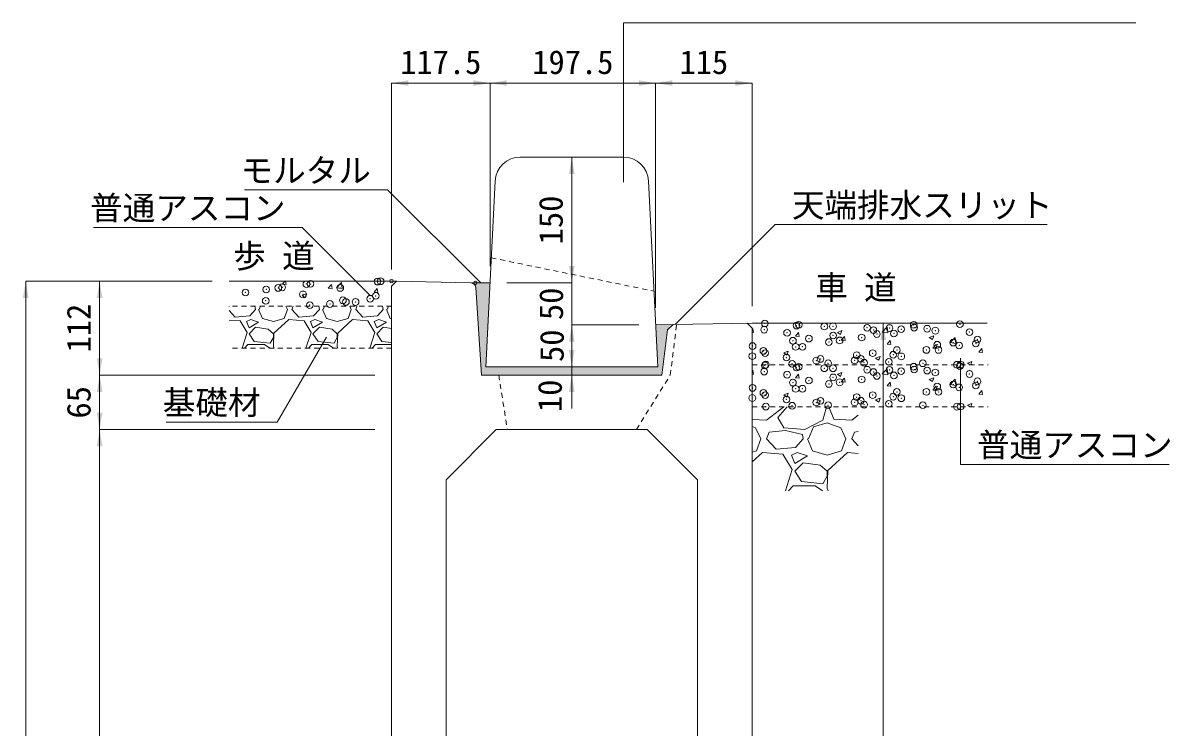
# Model space of a CAD drawing. Units: millimetres at full size; some dimension numbers follow another scale. Extents: x 6872 to 78201, y -34623 to -7860.
# Drawn here: x 63086 to 64454, y -12929 to -12089 of the extents above; entities that cross this region are included whole.
import ezdxf
from ezdxf.enums import TextEntityAlignment as Align

# ---------------------------------------------------------------- set-up
doc = ezdxf.new("R2010")
doc.units = ezdxf.units.MM
doc.header["$LTSCALE"] = 16
doc.header["$PDMODE"] = 32
doc.header["$PDSIZE"] = 8
doc.linetypes.add('USER1', pattern=[0.675, 0.375, -0.3])
for name, color, linetype, lineweight in [('0_2', 7, 'Continuous', 20), ('寸法線', 7, 'Continuous', 9), ('本体', 7, 'USER1', 9), ('補助線', 8, 'Continuous', 13), ('ﾊｯﾁﾝｸﾞ', 7, 'Continuous', 5)]:
    doc.layers.add(name, color=color, linetype=linetype, lineweight=lineweight)
doc.styles.add('ＭＳ ゴシック', font='')
doc.styles.get('ＭＳ ゴシック').set_extended_font_data('MS Gothic')

# ---------------------------------------------------------------- blocks, each defined once
blk = doc.blocks.new('filled_arrow')
at = {"color": 0, "linetype": 'Continuous', "lineweight": -2}
blk.add_solid([(7.5, 1.25), (0, 0), (7.5, -1.25)], dxfattribs=at)

msp = doc.modelspace()

# ---------------------------------------------------------------- hatches: boundary and pattern name
at = {"layer": 'ﾊｯﾁﾝｸﾞ'}
msp.add_hatch(color=8, dxfattribs=at).paths.add_polyline_path([(63633.14, -12509), (63848.14, -12509), (63854.9, -12454.95), (63861.64, -12448.88), (63840.64, -12448.88), (63843.14, -12499), (63638.14, -12499), (63643.14, -12398.96), (63621.18, -12399, -0.33974), (63626.02, -12404.48)])

# ---------------------------------------------------------------- linework, layer by layer
at = {"layer": '0_2'}
for p, q in [((63679.18, -12249), (63802.11, -12249)), ((63638.14, -12499), (63649.22, -12277.5)), ((63843.14, -12499), (63832.07, -12277.5)), ((63331.94, -12397), (63525.64, -12397)), ((63525.64, -12397), (63531.64, -12397.12)), ((63525.64, -12403), (63525.64, -13539)), ((63621.18, -12399), (63643.14, -12399)), ((63955.64, -12447), (63861.64, -12448.88)), ((63949.64, -12447.12), (63955.64, -12453)), ((63955.64, -12447), (64236.09, -12447)), ((63861.64, -12448.88), (63840.64, -12449)), ((63854.9, -12454.95), (63848.14, -12509)), ((63854.9, -12454.95), (63861.64, -12448.88)), ((63955.64, -12453), (63955.64, -13539)), ((63638.14, -12499), (63843.14, -12499)), ((63848.14, -12509), (63633.14, -12509)), ((63590.64, -12634), (63650.64, -12574)), ((63830.64, -12574), (63650.64, -12574)), ((63830.64, -12574), (63890.64, -12634)), ((63590.64, -12634), (63590.64, -13403.47)), ((63890.64, -13403.47), (63890.64, -12634))]:
    msp.add_line(p, q, dxfattribs=at)
at = {"layer": '0_2', "linetype": 'USER1'}
for p, q in [((63525.64, -12427), (63331.94, -12427)), ((63525.64, -12477), (63331.94, -12477)), ((63955.64, -12497), (64237.06, -12497)), ((63955.64, -12547), (64237.06, -12547))]:
    msp.add_line(p, q, dxfattribs=at)
at = {"layer": '0_2'}
for centre, start, end in [((63679.18, -12279), 90, 177.13789), ((63802.11, -12279), 2.8627, 90)]:
    msp.add_arc(centre, 30, start, end, dxfattribs=at)
at = {"layer": '寸法線'}
for p, q in [((63525.64, -12160.67), (63643.14, -12160.67)), ((63525.64, -12383), (63525.64, -12160.67)), ((63643.14, -12379), (63643.14, -12160.67)), ((63643.14, -12160.67), (63840.64, -12160.67)), ((63643.14, -12379), (63643.14, -12160.67)), ((63840.64, -12429), (63840.64, -12160.67)), ((63840.64, -12160.67), (63955.64, -12160.67)), ((63840.64, -12429), (63840.64, -12160.67)), ((63955.64, -12427), (63955.64, -12160.67)), ((63740.64, -12249), (63740.64, -12398.96)), ((63782.79, -12249), (63740.64, -12249)), ((63740.64, -12358.96), (63740.64, -12489)), ((63089.45, -12397), (63089.45, -13549)), ((63311.94, -12397), (63089.45, -12397)), ((63177.6, -12397), (63177.6, -12509)), ((63311.94, -12397), (63177.6, -12397)), ((63663.14, -12398.96), (63740.64, -12398.96)), ((63663.14, -12398.96), (63740.64, -12398.96)), ((63975.64, -12447), (64112, -12447)), ((64112, -12447), (64112, -13549)), ((63820.64, -12449), (63740.64, -12449)), ((63740.64, -12449), (63740.64, -12499)), ((63820.64, -12449), (63740.64, -12449)), ((63740.64, -12459), (63740.64, -12549)), ((63823.83, -12499), (63740.64, -12499)), ((63823.83, -12499), (63740.64, -12499)), ((63177.6, -12509), (63177.6, -12574)), ((63505.64, -12509), (63177.6, -12509)), ((63505.64, -12509), (63177.6, -12509)), ((63823.83, -12509), (63740.64, -12509)), ((63177.6, -12574), (63177.6, -13474)), ((63505.64, -12574), (63177.6, -12574)), ((63505.64, -12574), (63177.6, -12574))]:
    msp.add_line(p, q, dxfattribs=at)
for points in [[(63802.11, -12279), (63802.11, -12088.91), (64413.27, -12088.91)], [(63632.16, -12399), (63521.01, -12287.84), (63350.4, -12287.84)], [(63500.74, -12414.54), (63419.27, -12333.07), (63170.24, -12333.07)], [(63863.79, -12448.88), (63983.15, -12329.52), (64307.42, -12329.52)], [(63448.02, -12463.73), (63389.41, -12565.25), (63256.72, -12565.25)], [(64203.99, -12488.85), (64203.99, -12615.85), (64453.03, -12615.85)]]:
    msp.add_lwpolyline(points, dxfattribs=at)
at = {"layer": '本体'}
for p, q in [((63644.64, -12369), (63838.64, -12409)), ((63858.14, -12509), (63865.67, -12448.8)), ((63653.64, -12509), (63663.64, -12574)), ((63817.64, -12574), (63858.14, -12509))]:
    msp.add_line(p, q, dxfattribs=at)
at = {"layer": '本体', "linetype": 'Continuous'}
for p, q in [((63525.64, -12403), (63531.64, -12397.12)), ((63531.64, -12397.12), (63620.15, -12398.89)), ((63626.02, -12404.48), (63633.14, -12509))]:
    msp.add_line(p, q, dxfattribs=at)
msp.add_arc((63620.03, -12404.89), 6, 3.90051, 88.85424, dxfattribs=at)
at = {"layer": '補助線'}
msp.add_circle((63525.64, -12397), 2, dxfattribs=at)
at = {"layer": '補助線', "lineweight": 20}
msp.add_circle((63625.64, -12399), 2, dxfattribs=at)
at = {"layer": 'ﾊｯﾁﾝｸﾞ'}
for p, q in [((63395.57, -12400.57), (63398.57, -12397)), ((63395.57, -12400.57), (63400.12, -12400.97)), ((63400.12, -12400.97), (63399.38, -12397)), ((63450.22, -12405.35), (63453.9, -12400.97)), ((63450.22, -12405.35), (63454.78, -12405.75)), ((63454.77, -12405.75), (63453.89, -12400.98)), ((63460.07, -12404.76), (63466.01, -12398.57)), ((63460.07, -12404.76), (63466.85, -12405.81)), ((63466.85, -12405.81), (63466.01, -12398.57)), ((63504.88, -12410.13), (63508.55, -12405.76)), ((63509.43, -12410.53), (63508.55, -12405.76)), ((63418.9, -12414.2), (63422.69, -12416.76)), ((63418.91, -12414.2), (63424.24, -12412.15)), ((63422.69, -12416.76), (63424.24, -12412.15)), ((63504.88, -12410.13), (63509.43, -12410.53)), ((63331.94, -12427.19), (63332.02, -12427)), ((63339, -12439.86), (63331.94, -12432.16)), ((63363.39, -12430.72), (63356.53, -12438.34)), ((63363.39, -12430.72), (63362.64, -12427)), ((63367.2, -12430.72), (63371.77, -12441.38)), ((63367.96, -12430.72), (63369.55, -12427)), ((63397.68, -12441.38), (63401.49, -12430.72)), ((63399.77, -12427), (63401.49, -12430.72)), ((63406.82, -12430.72), (63408.22, -12427)), ((63415.2, -12439.86), (63406.82, -12430.72)), ((63439.59, -12430.72), (63432.73, -12438.34)), ((63439.59, -12430.72), (63438.84, -12427)), ((63443.4, -12430.72), (63447.97, -12441.38)), ((63444.16, -12430.72), (63445.75, -12427)), ((63473.88, -12441.38), (63477.69, -12430.72)), ((63475.97, -12427), (63477.69, -12430.72)), ((63483.02, -12430.72), (63484.42, -12427)), ((63491.4, -12439.86), (63483.02, -12430.72)), ((63515.79, -12430.72), (63508.93, -12438.34)), ((63515.79, -12430.72), (63515.04, -12427)), ((63519.6, -12430.72), (63524.17, -12441.38)), ((63520.36, -12430.72), (63521.95, -12427)), ((63345.1, -12444.43), (63331.94, -12443.34)), ((63356.53, -12438.34), (63339, -12439.86)), ((63353.48, -12458.15), (63345.1, -12444.43)), ((63358.05, -12442.91), (63352.72, -12445.19)), ((63352.72, -12445.19), (63355.77, -12452.81)), ((63355.77, -12452.81), (63367.2, -12445.96)), ((63367.2, -12445.96), (63358.05, -12442.91)), ((63371.77, -12441.38), (63384.72, -12445.19)), ((63384.72, -12445.19), (63397.68, -12441.38)), ((63403.01, -12442.91), (63385.48, -12458.91)), ((63421.3, -12444.43), (63403.01, -12442.91)), ((63432.73, -12438.34), (63415.2, -12439.86)), ((63429.68, -12458.15), (63421.3, -12444.43)), ((63434.25, -12442.91), (63428.92, -12445.19)), ((63428.92, -12445.19), (63431.97, -12452.81)), ((63431.97, -12452.81), (63443.4, -12445.96)), ((63443.4, -12445.96), (63434.25, -12442.91)), ((63447.97, -12441.38), (63460.92, -12445.19)), ((63460.92, -12445.19), (63473.88, -12441.38)), ((63479.21, -12442.91), (63461.68, -12458.91)), ((63497.5, -12444.43), (63479.21, -12442.91)), ((63508.93, -12438.34), (63491.4, -12439.86)), ((63505.88, -12458.15), (63497.5, -12444.43)), ((63510.45, -12442.91), (63505.12, -12445.19)), ((63505.12, -12445.19), (63508.17, -12452.81)), ((63508.17, -12452.81), (63519.6, -12445.96)), ((63519.6, -12445.96), (63510.45, -12442.91)), ((63524.17, -12441.38), (63525.64, -12441.82)), ((63347.45, -12477), (63353.48, -12458.15)), ((63363.39, -12452.05), (63355.77, -12459.67)), ((63355.77, -12459.67), (63361.86, -12468.82)), ((63378.63, -12454.34), (63363.39, -12452.05)), ((63384.72, -12459.67), (63378.63, -12454.34)), ((63385.48, -12458.91), (63384.72, -12474.91)), ((63384.72, -12464.24), (63384.72, -12459.67)), ((63423.65, -12477), (63429.68, -12458.15)), ((63439.59, -12452.05), (63431.97, -12459.67)), ((63431.97, -12459.67), (63438.06, -12468.82)), ((63454.83, -12454.34), (63439.59, -12452.05)), ((63460.92, -12459.67), (63454.83, -12454.34)), ((63461.68, -12458.91), (63460.92, -12474.91)), ((63460.92, -12464.24), (63460.92, -12459.67)), ((63499.85, -12477), (63505.88, -12458.15)), ((63515.79, -12452.05), (63508.17, -12459.67)), ((63508.17, -12459.67), (63514.26, -12468.82)), ((63525.64, -12453.53), (63515.79, -12452.05)), ((63955.64, -12454.19), (63956.37, -12453.33)), ((63955.64, -12457.96), (63957.25, -12458.1)), ((63957.24, -12458.11), (63956.36, -12453.33)), ((64007.35, -12462.49), (64011.02, -12458.11)), ((64011.9, -12462.89), (64011.02, -12458.11)), ((64057.42, -12458.07), (64062.76, -12456.02)), ((64057.42, -12458.08), (64061.21, -12460.63)), ((64061.21, -12460.63), (64062.75, -12456.03)), ((64110.66, -12457.66), (64116.6, -12451.47)), ((64110.66, -12457.66), (64117.44, -12458.71)), ((64117.44, -12458.71), (64116.59, -12451.47)), ((64166.93, -12464.17), (64172.26, -12462.13)), ((64170.72, -12466.73), (64172.26, -12462.13)), ((63350.31, -12477), (63354.24, -12472.63)), ((63354.24, -12472.63), (63374.05, -12472.63)), ((63361.86, -12468.82), (63380.91, -12471.1)), ((63374.05, -12472.63), (63380.37, -12477)), ((63380.91, -12471.1), (63384.72, -12464.24)), ((63384.72, -12474.91), (63385.6, -12477)), ((63426.51, -12477), (63430.44, -12472.63)), ((63430.44, -12472.63), (63450.25, -12472.63)), ((63438.06, -12468.82), (63457.11, -12471.1)), ((63450.25, -12472.63), (63456.57, -12477)), ((63457.11, -12471.1), (63460.92, -12464.24)), ((63460.92, -12474.91), (63461.8, -12477)), ((63502.71, -12477), (63506.64, -12472.63)), ((63506.64, -12472.63), (63525.64, -12472.63)), ((63514.26, -12468.82), (63525.64, -12470.18)), ((64007.35, -12462.49), (64011.9, -12462.89)), ((64062, -12467.27), (64065.68, -12462.89)), ((64062, -12467.27), (64066.56, -12467.67)), ((64066.55, -12467.67), (64065.67, -12462.89)), ((64116.66, -12472.05), (64120.33, -12467.67)), ((64116.66, -12472.05), (64121.21, -12472.45)), ((64121.21, -12472.45), (64120.33, -12467.67)), ((64166.93, -12464.18), (64170.72, -12466.73)), ((64171.32, -12476.83), (64174.99, -12472.45)), ((64175.86, -12477.23), (64174.98, -12472.46)), ((64191.98, -12470.27), (64198.76, -12471.32)), ((64191.99, -12470.27), (64197.92, -12464.09)), ((64198.76, -12471.32), (64197.92, -12464.09)), ((63993.39, -12482.65), (63997.18, -12485.21)), ((63993.4, -12482.65), (63998.73, -12480.6)), ((63997.18, -12485.21), (63998.73, -12480.6)), ((64102.9, -12488.75), (64108.24, -12486.7)), ((64102.9, -12488.75), (64106.69, -12491.31)), ((64106.69, -12491.31), (64108.24, -12486.71)), ((64171.32, -12476.83), (64175.87, -12477.23)), ((64225.97, -12481.61), (64229.64, -12477.24)), ((64225.97, -12481.61), (64230.53, -12482.01)), ((64230.52, -12482.01), (64229.64, -12477.24)), ((64110.66, -12507.66), (64116.6, -12501.47)), ((64117.44, -12508.71), (64116.59, -12501.47)), ((64212.41, -12494.85), (64217.75, -12492.81)), ((64212.41, -12494.86), (64215.59, -12497)), ((64216.34, -12497), (64217.75, -12492.81)), ((63955.64, -12504.19), (63956.37, -12503.33)), ((63955.64, -12507.96), (63957.25, -12508.1)), ((63957.24, -12508.11), (63956.36, -12503.33)), ((64007.35, -12512.49), (64011.02, -12508.11)), ((64007.35, -12512.49), (64011.9, -12512.89)), ((64011.9, -12512.89), (64011.02, -12508.11)), ((64057.42, -12508.07), (64062.76, -12506.02)), ((64057.42, -12508.07), (64061.21, -12510.63)), ((64061.21, -12510.63), (64062.75, -12506.03)), ((64062, -12517.27), (64065.68, -12512.89)), ((64066.55, -12517.67), (64065.67, -12512.89)), ((64110.66, -12507.66), (64117.44, -12508.71)), ((64166.93, -12514.17), (64172.26, -12512.13)), ((64166.93, -12514.18), (64170.72, -12516.73)), ((64170.72, -12516.73), (64172.26, -12512.13)), ((64191.99, -12520.27), (64197.92, -12514.09)), ((64198.76, -12521.32), (64197.92, -12514.09)), ((64062, -12517.27), (64066.56, -12517.67)), ((64116.66, -12522.05), (64120.33, -12517.67)), ((64116.66, -12522.05), (64121.21, -12522.45)), ((64121.21, -12522.45), (64120.33, -12517.67)), ((64171.32, -12526.83), (64174.99, -12522.45)), ((64171.32, -12526.83), (64175.87, -12527.23)), ((64175.86, -12527.23), (64174.98, -12522.46)), ((64191.98, -12520.27), (64198.76, -12521.32)), ((64225.97, -12531.61), (64229.64, -12527.24)), ((64230.52, -12532.01), (64229.64, -12527.24)), ((63993.39, -12532.65), (63997.18, -12535.21)), ((63993.4, -12532.65), (63998.73, -12530.6)), ((63997.18, -12535.21), (63998.73, -12530.6)), ((64102.9, -12538.75), (64108.24, -12536.7)), ((64102.9, -12538.75), (64106.69, -12541.31)), ((64106.69, -12541.31), (64108.24, -12536.71)), ((64212.41, -12544.85), (64217.75, -12542.81)), ((64216.34, -12547), (64217.75, -12542.81)), ((64225.97, -12531.61), (64230.53, -12532.01)), ((63972.99, -12562.76), (63993.39, -12547)), ((63986.19, -12559.72), (63997.64, -12547)), ((64044.11, -12548.54), (64040.04, -12562.76)), ((64041.88, -12547), (64044.11, -12548.54)), ((64047.04, -12547), (64053.25, -12561.75)), ((64074.59, -12562.76), (64082.09, -12556.96)), ((64212.41, -12544.86), (64215.59, -12547)), ((63955.64, -12561.94), (63972.99, -12562.76)), ((63955.64, -12570.36), (63959.78, -12571.91)), ((63993.31, -12571.91), (63986.19, -12559.72)), ((64040.04, -12562.76), (64018.71, -12573.94)), ((64022.77, -12585.12), (64028.87, -12570.89)), ((64028.87, -12570.89), (64045.12, -12565.81)), ((64045.12, -12565.81), (64061.38, -12571.91)), ((64053.25, -12561.75), (64074.59, -12562.76)), ((63959.78, -12571.91), (63965.87, -12585.12)), ((63960.79, -12599.34), (63965.87, -12585.12)), ((63972.99, -12585.12), (63976.03, -12576.99)), ((63984.16, -12597.31), (63972.99, -12585.12)), ((63995.34, -12574.96), (63976.03, -12576.99)), ((64018.71, -12573.94), (63993.31, -12571.91)), ((64015.66, -12580.04), (63995.34, -12574.96)), ((64016.67, -12585.12), (64007.53, -12595.28)), ((64016.67, -12585.12), (64015.66, -12580.04)), ((64021.75, -12585.12), (64027.85, -12599.34)), ((64061.38, -12571.91), (64067.47, -12585.12)), ((64062.39, -12599.34), (64067.47, -12585.12)), ((64074.59, -12585.12), (64077.63, -12576.99)), ((64082.09, -12593.31), (64074.59, -12585.12)), ((64082.09, -12576.52), (64077.63, -12576.99)), ((64007.53, -12595.28), (63984.16, -12597.31)), ((63955.64, -12600.86), (63960.79, -12599.34)), ((63967.91, -12601.37), (63955.64, -12612.57)), ((63992.29, -12603.4), (63967.91, -12601.37)), ((64003.47, -12621.69), (63992.29, -12603.4)), ((64009.56, -12601.37), (64002.45, -12604.42)), ((64002.45, -12604.42), (64006.51, -12614.58)), ((64006.51, -12614.58), (64021.75, -12605.44)), ((64021.75, -12605.44), (64009.56, -12601.37)), ((64027.85, -12599.34), (64045.12, -12604.42)), ((64045.12, -12604.42), (64062.39, -12599.34)), ((64069.51, -12601.37), (64046.14, -12622.71)), ((64082.09, -12602.42), (64069.51, -12601.37)), ((63995.37, -12647.01), (64003.47, -12621.69)), ((64016.67, -12613.56), (64006.51, -12623.72)), ((64006.51, -12623.72), (64014.64, -12635.92)), ((64036.99, -12616.61), (64016.67, -12613.56)), ((64045.12, -12623.72), (64036.99, -12616.61)), ((64046.14, -12622.71), (64045.12, -12644.04)), ((64045.12, -12629.82), (64045.12, -12623.72)), ((64014.64, -12635.92), (64040.04, -12638.96)), ((64040.04, -12638.96), (64045.12, -12629.82)), ((63999.07, -12647.01), (64004.48, -12641)), ((64004.48, -12641), (64030.9, -12641)), ((64030.9, -12641), (64039.58, -12647.01)), ((64045.12, -12644.04), (64046.37, -12647.01))]:
    msp.add_line(p, q, dxfattribs=at)
for p in [(63508.98, -12397.48), (63512.63, -12397.15), (63351.47, -12410.44), (63376.22, -12406.84), (63390.6, -12405.08), (63395.3, -12404.33), (63424.16, -12400.53), (63429.09, -12400.2), (63464.54, -12405.1), (63375.66, -12420.36), (63420.1, -12412.73), (63452.23, -12424.25), (63467.74, -12419.85), (63471.31, -12421.74), (63482.8, -12421.84), (63500.17, -12417.94), (63506.86, -12414.49), (63428.16, -12425.57), (63970.76, -12447.44), (64008.55, -12449.98), (64011.44, -12449.16), (64041.79, -12450.92), (64052.12, -12450.88), (64148.37, -12449.09), (64148.93, -12452.4), (64203.52, -12448.32), (63970.06, -12454.86), (63997.35, -12458.55), (64023.45, -12465.54), (64052.31, -12461.74), (64086.33, -12464.27), (64092.79, -12452.6), (64100.43, -12455.41), (64104.49, -12460.03), (64119.51, -12452.89), (64124.82, -12459.39), (64133.47, -12454.32), (64164.39, -12453.68), (64174.15, -12456.04), (64214.83, -12457.76), (63956.25, -12474.39), (64004.37, -12468.05), (64007.63, -12475.35), (64015.61, -12475.28), (64047.2, -12469.64), (64060.05, -12467.66), (64128.32, -12479.15), (64163.47, -12479.05), (64176.45, -12472.81), (64178.03, -12479.07), (64195.52, -12470.3), (64202.59, -12473.68), (64222.47, -12471.44), (64224.38, -12466.5), (63955.92, -12486.38), (63969.14, -12480.23), (63971.17, -12482.91), (63996.6, -12488.1), (64032.26, -12491.8), (64037.28, -12489.82), (64077.96, -12491.54), (64080.39, -12485.46), (64085.4, -12489.64), (64099.46, -12482.95), (64118.63, -12493.26), (64123.89, -12484.76), (64133.59, -12486.69), (63970.06, -12504.86), (63970.76, -12497.44), (63971.99, -12496.62), (64003.4, -12495.59), (64008.55, -12499.98), (64011.44, -12499.16), (64041.79, -12500.92), (64046.28, -12495), (64052.12, -12500.88), (64089.15, -12494.32), (64092.79, -12502.6), (64100.43, -12505.41), (64119.51, -12502.89), (64133.47, -12504.32), (64148.37, -12499.09), (64148.93, -12502.4), (64159.31, -12494.97), (64164.39, -12503.68), (64174.15, -12506.04), (64199.99, -12496.69), (64203.52, -12498.31), (64204.34, -12496.56), (63997.35, -12508.55), (64004.37, -12518.05), (64023.45, -12515.54), (64047.2, -12519.64), (64052.31, -12511.74), (64060.05, -12517.66), (64086.33, -12514.27), (64104.49, -12510.03), (64124.82, -12509.39), (64195.52, -12520.3), (64214.83, -12507.76), (64224.38, -12516.5), (63956.25, -12524.39), (63969.14, -12530.23), (63971.17, -12532.91), (64007.63, -12525.35), (64015.61, -12525.28), (64099.46, -12532.95), (64128.32, -12529.15), (64163.47, -12529.05), (64176.45, -12522.81), (64178.03, -12529.07), (64202.59, -12523.68), (64222.47, -12521.44), (63955.92, -12536.38), (63971.99, -12546.62), (63996.6, -12538.1), (64003.4, -12545.59), (64032.26, -12541.8), (64037.28, -12539.82), (64046.28, -12545), (64077.96, -12541.54), (64080.39, -12535.46), (64085.4, -12539.64), (64089.15, -12544.32), (64118.63, -12543.26), (64123.89, -12534.76), (64133.59, -12536.69), (64159.31, -12544.97), (64199.99, -12546.69), (64204.34, -12546.56)]:
    msp.add_point(p, dxfattribs=at)

# ---------------------------------------------------------------- block references
at = {"layer": '寸法線', "xscale": 2.67, "yscale": 2.67}
for p in [(63525.64, -12160.67), (63643.14, -12160.67), (63840.64, -12160.67)]:
    msp.add_blockref('filled_arrow', p, dxfattribs=at)
at = {"layer": '寸法線'}
for p, xscale, yscale, rotation in [((63643.14, -12160.67), 2.67, 2.67, 180), ((63840.64, -12160.67), 2.67, 2.67, 180), ((63955.64, -12160.67), 2.67, 2.67, 180), ((63740.64, -12249), 2.67, 2.67, 270), ((63802.11, -12279), 0.133, 0.133, 90), ((63740.64, -12398.96), 2.67, 2.67, 90), ((63740.64, -12398.96), 2.67, 2.67, 90), ((63089.45, -12397), 2.67, 2.67, 270), ((63177.6, -12397), 2.67, 2.67, 270), ((63632.16, -12399), 0.133, 0.133, 135), ((63500.74, -12414.54), 0.133, 0.133, 135), ((63863.79, -12448.88), 0.133, 0.133, 45), ((64112, -12447), 2.67, 2.67, 270), ((63740.64, -12449), 2.67, 2.67, 270), ((63740.64, -12449), 2.67, 2.67, 270), ((63448.02, -12463.73), 0.133, 0.133, 240), ((63177.6, -12509), 2.67, 2.67, 90), ((63740.64, -12499), 2.67, 2.67, 90), ((64203.99, -12488.85), 0.133, 0.133, 270), ((63177.6, -12509), 2.67, 2.67, 270), ((63740.64, -12509), 2.67, 2.67, 270), ((63177.6, -12574), 2.67, 2.67, 90), ((63177.6, -12574), 2.67, 2.67, 270)]:
    msp.add_blockref('filled_arrow', p, dxfattribs=dict(at, xscale=xscale, yscale=yscale, rotation=rotation))

# ---------------------------------------------------------------- texts
at = {"layer": '0_2', "style": 'ＭＳ ゴシック'}
for s, p in [('歩 道', (63337, -12389.65)), ('車 道', (64030.94, -12427.33))]:
    msp.add_text(s, height=28.48, dxfattribs=at).set_placement(p, align=Align.BOTTOM_LEFT)
at = {"layer": '寸法線', "style": 'ＭＳ ゴシック'}
for s, p in [('117.5', (63584.39, -12135.67)), ('197.5', (63741.89, -12135.67)), ('115', (63898.14, -12135.67))]:
    msp.add_text(s, height=28.48, dxfattribs=at).set_placement(p, align=Align.MIDDLE_CENTER)
for s, p in [('モルタル', (63501.01, -12250.78)), ('普通アスコン', (63399.27, -12295.4)), ('基礎材', (63369.41, -12527.57))]:
    msp.add_text(s, height=28.48, dxfattribs=at).set_placement(p, align=Align.TOP_RIGHT)
for s, p in [('150', (63715.64, -12323.98)), ('50', (63715.97, -12424)), ('112', (63152.6, -12453)), ('50', (63716.8, -12474)), ('10', (63714.49, -12533.76)), ('65', (63152.6, -12541.5))]:
    msp.add_text(s, height=28.48, rotation=90, dxfattribs=at).set_placement(p, align=Align.MIDDLE_CENTER)
for s, p in [('天端排水スリット', (64003.15, -12292)), ('普通アスコン', (64223.99, -12578.17))]:
    msp.add_text(s, height=28.48, dxfattribs=at).set_placement(p, align=Align.TOP_LEFT)

doc.saveas('drawing.dxf')
